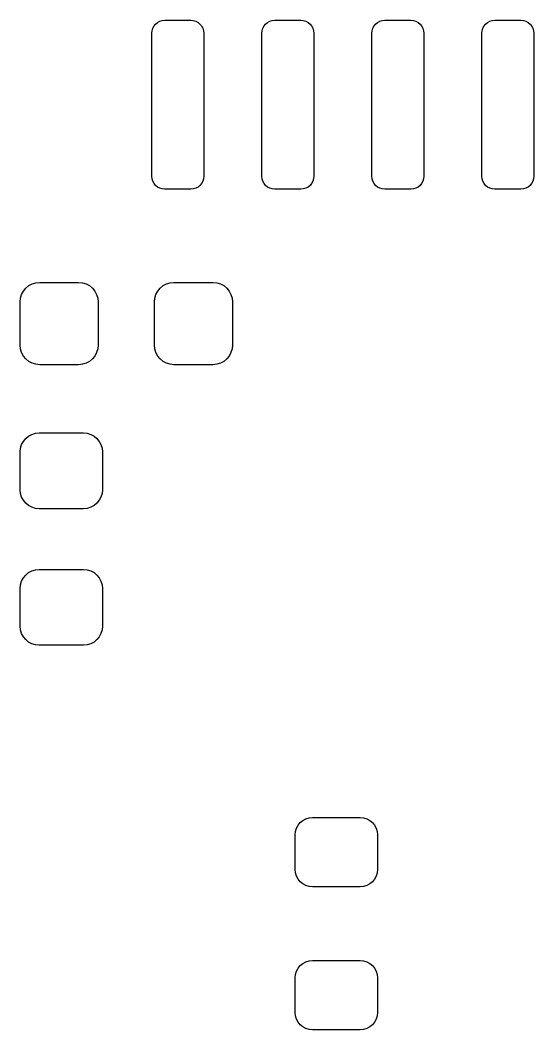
# Model space of a CAD drawing. Extents: x 107 to 210, y -143 to -92.
# Drawn here: x 171.07 to 177, y -137.85 to -126.2 of the extents above; entities that cross this region are included whole.
import ezdxf

# ---------------------------------------------------------------- set-up
doc = ezdxf.new("R2010")
doc.units = 0
doc.layers.add('BLACK', color=7, linetype='CONTINUOUS')

msp = doc.modelspace()

# ---------------------------------------------------------------- linework, layer by layer
at = {"layer": 'BLACK', "linetype": 'CONTINUOUS'}
for p, q in [((172.606, -126.293), (172.62, -126.267)), ((172.62, -126.267), (172.639, -126.244)), ((172.639, -126.244), (172.662, -126.225)), ((172.662, -126.225), (172.688, -126.211)), ((172.688, -126.211), (172.716, -126.203)), ((172.716, -126.203), (172.745, -126.2)), ((172.745, -126.2), (173.045, -126.2)), ((173.045, -126.2), (173.074, -126.203)), ((173.074, -126.203), (173.102, -126.211)), ((173.102, -126.211), (173.128, -126.225)), ((173.128, -126.225), (173.151, -126.244)), ((173.151, -126.244), (173.17, -126.267)), ((173.17, -126.267), (173.184, -126.293)), ((173.876, -126.293), (173.89, -126.267)), ((173.89, -126.267), (173.909, -126.244)), ((173.909, -126.244), (173.932, -126.225)), ((173.932, -126.225), (173.958, -126.211)), ((173.958, -126.211), (173.986, -126.203)), ((173.986, -126.203), (174.015, -126.2)), ((174.015, -126.2), (174.315, -126.2)), ((174.315, -126.2), (174.344, -126.203)), ((174.344, -126.203), (174.372, -126.211)), ((174.372, -126.211), (174.398, -126.225)), ((174.398, -126.225), (174.421, -126.244)), ((174.421, -126.244), (174.44, -126.267)), ((174.44, -126.267), (174.454, -126.293)), ((175.146, -126.293), (175.16, -126.267)), ((175.16, -126.267), (175.179, -126.244)), ((175.179, -126.244), (175.202, -126.225)), ((175.202, -126.225), (175.228, -126.211)), ((175.228, -126.211), (175.256, -126.203)), ((175.256, -126.203), (175.285, -126.2)), ((175.285, -126.2), (175.585, -126.2)), ((175.585, -126.2), (175.614, -126.203)), ((175.614, -126.203), (175.642, -126.211)), ((175.642, -126.211), (175.668, -126.225)), ((175.668, -126.225), (175.691, -126.244)), ((175.691, -126.244), (175.71, -126.267)), ((175.71, -126.267), (175.724, -126.293)), ((176.416, -126.293), (176.43, -126.267)), ((176.43, -126.267), (176.449, -126.244)), ((176.449, -126.244), (176.472, -126.225)), ((176.472, -126.225), (176.498, -126.211)), ((176.498, -126.211), (176.526, -126.203)), ((176.526, -126.203), (176.555, -126.2)), ((176.555, -126.2), (176.855, -126.2)), ((176.855, -126.2), (176.884, -126.203)), ((176.884, -126.203), (176.912, -126.211)), ((176.912, -126.211), (176.938, -126.225)), ((176.938, -126.225), (176.961, -126.244)), ((176.961, -126.244), (176.98, -126.267)), ((176.98, -126.267), (176.994, -126.293)), ((172.595, -126.35), (172.598, -126.321)), ((172.595, -128), (172.595, -126.35)), ((172.598, -126.321), (172.606, -126.293)), ((173.184, -126.293), (173.192, -126.321)), ((173.192, -126.321), (173.195, -126.35)), ((173.195, -126.35), (173.195, -128)), ((173.865, -126.35), (173.868, -126.321)), ((173.865, -128), (173.865, -126.35)), ((173.868, -126.321), (173.876, -126.293)), ((174.454, -126.293), (174.462, -126.321)), ((174.462, -126.321), (174.465, -126.35)), ((174.465, -126.35), (174.465, -128)), ((175.135, -126.35), (175.138, -126.321)), ((175.135, -128), (175.135, -126.35)), ((175.138, -126.321), (175.146, -126.293)), ((175.724, -126.293), (175.732, -126.321)), ((175.732, -126.321), (175.735, -126.35)), ((175.735, -126.35), (175.735, -128)), ((176.405, -126.35), (176.408, -126.321)), ((176.405, -128), (176.405, -126.35)), ((176.408, -126.321), (176.416, -126.293)), ((176.994, -126.293), (177.002, -126.321)), ((177.002, -126.321), (177.005, -126.35)), ((177.005, -126.35), (177.005, -128)), ((172.598, -128.029), (172.595, -128)), ((172.606, -128.057), (172.598, -128.029)), ((173.192, -128.029), (173.184, -128.057)), ((173.195, -128), (173.192, -128.029)), ((173.868, -128.029), (173.865, -128)), ((173.876, -128.057), (173.868, -128.029)), ((174.462, -128.029), (174.454, -128.057)), ((174.465, -128), (174.462, -128.029)), ((175.138, -128.029), (175.135, -128)), ((175.146, -128.057), (175.138, -128.029)), ((175.732, -128.029), (175.724, -128.057)), ((175.735, -128), (175.732, -128.029)), ((176.408, -128.029), (176.405, -128)), ((176.416, -128.057), (176.408, -128.029)), ((177.002, -128.029), (176.994, -128.057)), ((177.005, -128), (177.002, -128.029)), ((172.62, -128.083), (172.606, -128.057)), ((172.639, -128.106), (172.62, -128.083)), ((172.662, -128.125), (172.639, -128.106)), ((172.688, -128.139), (172.662, -128.125)), ((172.716, -128.147), (172.688, -128.139)), ((172.745, -128.15), (172.716, -128.147)), ((173.074, -128.147), (173.045, -128.15)), ((173.102, -128.139), (173.074, -128.147)), ((173.128, -128.125), (173.102, -128.139)), ((173.151, -128.106), (173.128, -128.125)), ((173.17, -128.083), (173.151, -128.106)), ((173.184, -128.057), (173.17, -128.083)), ((173.89, -128.083), (173.876, -128.057)), ((173.909, -128.106), (173.89, -128.083)), ((173.932, -128.125), (173.909, -128.106)), ((173.958, -128.139), (173.932, -128.125)), ((173.986, -128.147), (173.958, -128.139)), ((174.015, -128.15), (173.986, -128.147)), ((174.344, -128.147), (174.315, -128.15)), ((174.372, -128.139), (174.344, -128.147)), ((174.398, -128.125), (174.372, -128.139)), ((174.421, -128.106), (174.398, -128.125)), ((174.44, -128.083), (174.421, -128.106)), ((174.454, -128.057), (174.44, -128.083)), ((175.16, -128.083), (175.146, -128.057)), ((175.179, -128.106), (175.16, -128.083)), ((175.202, -128.125), (175.179, -128.106)), ((175.228, -128.139), (175.202, -128.125)), ((175.256, -128.147), (175.228, -128.139)), ((175.285, -128.15), (175.256, -128.147)), ((175.614, -128.147), (175.585, -128.15)), ((175.642, -128.139), (175.614, -128.147)), ((175.668, -128.125), (175.642, -128.139)), ((175.691, -128.106), (175.668, -128.125)), ((175.71, -128.083), (175.691, -128.106)), ((175.724, -128.057), (175.71, -128.083)), ((176.43, -128.083), (176.416, -128.057)), ((176.449, -128.106), (176.43, -128.083)), ((176.472, -128.125), (176.449, -128.106)), ((176.498, -128.139), (176.472, -128.125)), ((176.526, -128.147), (176.498, -128.139)), ((176.555, -128.15), (176.526, -128.147)), ((176.884, -128.147), (176.855, -128.15)), ((176.912, -128.139), (176.884, -128.147)), ((176.938, -128.125), (176.912, -128.139)), ((176.961, -128.106), (176.938, -128.125)), ((176.98, -128.083), (176.961, -128.106)), ((176.994, -128.057), (176.98, -128.083)), ((173.045, -128.15), (172.745, -128.15)), ((174.315, -128.15), (174.015, -128.15)), ((175.585, -128.15), (175.285, -128.15)), ((176.855, -128.15), (176.555, -128.15)), ((171.113, -129.325), (171.141, -129.291)), ((171.141, -129.291), (171.175, -129.263)), ((171.175, -129.263), (171.214, -129.242)), ((171.214, -129.242), (171.256, -129.229)), ((171.256, -129.229), (171.3, -129.225)), ((171.3, -129.225), (171.75, -129.225)), ((171.75, -129.225), (171.794, -129.229)), ((171.794, -129.229), (171.836, -129.242)), ((171.836, -129.242), (171.875, -129.263)), ((171.875, -129.263), (171.909, -129.291)), ((171.909, -129.291), (171.937, -129.325)), ((172.663, -129.325), (172.691, -129.291)), ((172.691, -129.291), (172.725, -129.263)), ((172.725, -129.263), (172.764, -129.242)), ((172.764, -129.242), (172.806, -129.229)), ((172.806, -129.229), (172.85, -129.225)), ((172.85, -129.225), (173.3, -129.225)), ((173.3, -129.225), (173.344, -129.229)), ((173.344, -129.229), (173.386, -129.242)), ((173.386, -129.242), (173.425, -129.263)), ((173.425, -129.263), (173.459, -129.291)), ((173.459, -129.291), (173.487, -129.325)), ((171.075, -129.45), (171.079, -129.406)), ((171.079, -129.406), (171.092, -129.364)), ((171.092, -129.364), (171.113, -129.325)), ((171.937, -129.325), (171.958, -129.364)), ((171.958, -129.364), (171.971, -129.406)), ((171.971, -129.406), (171.975, -129.45)), ((172.625, -129.45), (172.629, -129.406)), ((172.629, -129.406), (172.642, -129.364)), ((172.642, -129.364), (172.663, -129.325)), ((173.487, -129.325), (173.508, -129.364)), ((173.508, -129.364), (173.521, -129.406)), ((173.521, -129.406), (173.525, -129.45)), ((171.075, -129.95), (171.075, -129.45)), ((171.975, -129.45), (171.975, -129.95)), ((172.625, -129.95), (172.625, -129.45)), ((173.525, -129.45), (173.525, -129.95)), ((171.079, -129.994), (171.075, -129.95)), ((171.092, -130.036), (171.079, -129.994)), ((171.971, -129.994), (171.958, -130.036)), ((171.975, -129.95), (171.971, -129.994)), ((172.629, -129.994), (172.625, -129.95)), ((172.642, -130.036), (172.629, -129.994)), ((173.521, -129.994), (173.508, -130.036)), ((173.525, -129.95), (173.521, -129.994)), ((171.113, -130.075), (171.092, -130.036)), ((171.141, -130.109), (171.113, -130.075)), ((171.175, -130.137), (171.141, -130.109)), ((171.909, -130.109), (171.875, -130.137)), ((171.937, -130.075), (171.909, -130.109)), ((171.958, -130.036), (171.937, -130.075)), ((172.663, -130.075), (172.642, -130.036)), ((172.691, -130.109), (172.663, -130.075)), ((172.725, -130.137), (172.691, -130.109)), ((173.459, -130.109), (173.425, -130.137)), ((173.487, -130.075), (173.459, -130.109)), ((173.508, -130.036), (173.487, -130.075)), ((171.214, -130.158), (171.175, -130.137)), ((171.256, -130.171), (171.214, -130.158)), ((171.3, -130.175), (171.256, -130.171)), ((171.75, -130.175), (171.3, -130.175)), ((171.794, -130.171), (171.75, -130.175)), ((171.836, -130.158), (171.794, -130.171)), ((171.875, -130.137), (171.836, -130.158)), ((172.764, -130.158), (172.725, -130.137)), ((172.806, -130.171), (172.764, -130.158)), ((172.85, -130.175), (172.806, -130.171)), ((173.3, -130.175), (172.85, -130.175)), ((173.344, -130.171), (173.3, -130.175)), ((173.386, -130.158), (173.344, -130.171)), ((173.425, -130.137), (173.386, -130.158)), ((171.092, -131.098), (171.112, -131.06)), ((171.112, -131.06), (171.139, -131.027)), ((171.139, -131.027), (171.172, -130.999)), ((171.172, -130.999), (171.21, -130.979)), ((171.21, -130.979), (171.251, -130.967)), ((171.251, -130.967), (171.294, -130.963)), ((171.294, -130.963), (171.806, -130.963)), ((171.806, -130.963), (171.849, -130.967)), ((171.849, -130.967), (171.89, -130.979)), ((171.89, -130.979), (171.928, -130.999)), ((171.928, -130.999), (171.961, -131.027)), ((171.961, -131.027), (171.988, -131.06)), ((171.988, -131.06), (172.008, -131.098)), ((171.075, -131.181), (171.079, -131.139)), ((171.079, -131.139), (171.092, -131.098)), ((172.008, -131.098), (172.021, -131.139)), ((172.021, -131.139), (172.025, -131.181)), ((171.075, -131.619), (171.075, -131.181)), ((172.025, -131.181), (172.025, -131.619)), ((171.079, -131.661), (171.075, -131.619)), ((172.025, -131.619), (172.021, -131.661)), ((171.092, -131.702), (171.079, -131.661)), ((171.112, -131.74), (171.092, -131.702)), ((171.139, -131.773), (171.112, -131.74)), ((171.988, -131.74), (171.961, -131.773)), ((172.008, -131.702), (171.988, -131.74)), ((172.021, -131.661), (172.008, -131.702)), ((171.172, -131.801), (171.139, -131.773)), ((171.21, -131.821), (171.172, -131.801)), ((171.251, -131.833), (171.21, -131.821)), ((171.294, -131.838), (171.251, -131.833)), ((171.806, -131.838), (171.294, -131.838)), ((171.849, -131.833), (171.806, -131.838)), ((171.89, -131.821), (171.849, -131.833)), ((171.928, -131.801), (171.89, -131.821)), ((171.961, -131.773), (171.928, -131.801)), ((171.139, -132.602), (171.172, -132.574)), ((171.172, -132.574), (171.21, -132.554)), ((171.21, -132.554), (171.251, -132.542)), ((171.251, -132.542), (171.294, -132.537)), ((171.294, -132.537), (171.806, -132.537)), ((171.806, -132.537), (171.849, -132.542)), ((171.849, -132.542), (171.89, -132.554)), ((171.89, -132.554), (171.928, -132.574)), ((171.928, -132.574), (171.961, -132.602)), ((171.079, -132.714), (171.092, -132.673)), ((171.092, -132.673), (171.112, -132.635)), ((171.112, -132.635), (171.139, -132.602)), ((171.961, -132.602), (171.988, -132.635)), ((171.988, -132.635), (172.008, -132.673)), ((172.008, -132.673), (172.021, -132.714)), ((171.075, -132.756), (171.079, -132.714)), ((171.075, -133.194), (171.075, -132.756)), ((172.021, -132.714), (172.025, -132.756)), ((172.025, -132.756), (172.025, -133.194)), ((171.079, -133.236), (171.075, -133.194)), ((171.092, -133.277), (171.079, -133.236)), ((172.021, -133.236), (172.008, -133.277)), ((172.025, -133.194), (172.021, -133.236)), ((171.112, -133.315), (171.092, -133.277)), ((171.139, -133.348), (171.112, -133.315)), ((171.172, -133.376), (171.139, -133.348)), ((171.21, -133.396), (171.172, -133.376)), ((171.928, -133.376), (171.89, -133.396)), ((171.961, -133.348), (171.928, -133.376)), ((171.988, -133.315), (171.961, -133.348)), ((172.008, -133.277), (171.988, -133.315)), ((171.251, -133.408), (171.21, -133.396)), ((171.294, -133.412), (171.251, -133.408)), ((171.806, -133.412), (171.294, -133.412)), ((171.849, -133.408), (171.806, -133.412)), ((171.89, -133.396), (171.849, -133.408)), ((174.265, -135.523), (174.284, -135.489)), ((174.284, -135.489), (174.309, -135.459)), ((174.309, -135.459), (174.339, -135.434)), ((174.339, -135.434), (174.373, -135.415)), ((174.373, -135.415), (174.411, -135.404)), ((174.411, -135.404), (174.45, -135.4)), ((174.45, -135.4), (175, -135.4)), ((175, -135.4), (175.039, -135.404)), ((175.039, -135.404), (175.077, -135.415)), ((175.077, -135.415), (175.111, -135.434)), ((175.111, -135.434), (175.141, -135.459)), ((175.141, -135.459), (175.166, -135.489)), ((175.166, -135.489), (175.185, -135.523)), ((174.25, -135.6), (174.254, -135.561)), ((174.25, -136), (174.25, -135.6)), ((174.254, -135.561), (174.265, -135.523)), ((175.185, -135.523), (175.196, -135.561)), ((175.196, -135.561), (175.2, -135.6)), ((175.2, -135.6), (175.2, -136)), ((174.254, -136.039), (174.25, -136)), ((174.265, -136.077), (174.254, -136.039)), ((175.196, -136.039), (175.185, -136.077)), ((175.2, -136), (175.196, -136.039)), ((174.284, -136.111), (174.265, -136.077)), ((174.309, -136.141), (174.284, -136.111)), ((174.339, -136.166), (174.309, -136.141)), ((174.373, -136.185), (174.339, -136.166)), ((174.411, -136.196), (174.373, -136.185)), ((175.077, -136.185), (175.039, -136.196)), ((175.111, -136.166), (175.077, -136.185)), ((175.141, -136.141), (175.111, -136.166)), ((175.166, -136.111), (175.141, -136.141)), ((175.185, -136.077), (175.166, -136.111)), ((174.45, -136.2), (174.411, -136.196)), ((175, -136.2), (174.45, -136.2)), ((175.039, -136.196), (175, -136.2)), ((174.284, -137.139), (174.309, -137.109)), ((174.309, -137.109), (174.339, -137.084)), ((174.339, -137.084), (174.373, -137.065)), ((174.373, -137.065), (174.411, -137.054)), ((174.411, -137.054), (174.45, -137.05)), ((174.45, -137.05), (175, -137.05)), ((175, -137.05), (175.039, -137.054)), ((175.039, -137.054), (175.077, -137.065)), ((175.077, -137.065), (175.111, -137.084)), ((175.111, -137.084), (175.141, -137.109)), ((175.141, -137.109), (175.166, -137.139)), ((174.25, -137.25), (174.254, -137.211)), ((174.254, -137.211), (174.265, -137.173)), ((174.265, -137.173), (174.284, -137.139)), ((175.166, -137.139), (175.185, -137.173)), ((175.185, -137.173), (175.196, -137.211)), ((175.196, -137.211), (175.2, -137.25)), ((174.25, -137.65), (174.25, -137.25)), ((175.2, -137.25), (175.2, -137.65)), ((174.254, -137.689), (174.25, -137.65)), ((174.265, -137.727), (174.254, -137.689)), ((175.196, -137.689), (175.185, -137.727)), ((175.2, -137.65), (175.196, -137.689)), ((174.284, -137.761), (174.265, -137.727)), ((174.309, -137.791), (174.284, -137.761)), ((174.339, -137.816), (174.309, -137.791)), ((174.373, -137.835), (174.339, -137.816)), ((175.111, -137.816), (175.077, -137.835)), ((175.141, -137.791), (175.111, -137.816)), ((175.166, -137.761), (175.141, -137.791)), ((175.185, -137.727), (175.166, -137.761)), ((174.411, -137.846), (174.373, -137.835)), ((174.45, -137.85), (174.411, -137.846)), ((175, -137.85), (174.45, -137.85)), ((175.039, -137.846), (175, -137.85)), ((175.077, -137.835), (175.039, -137.846))]:
    msp.add_line(p, q, dxfattribs=at)

doc.saveas('drawing.dxf')
